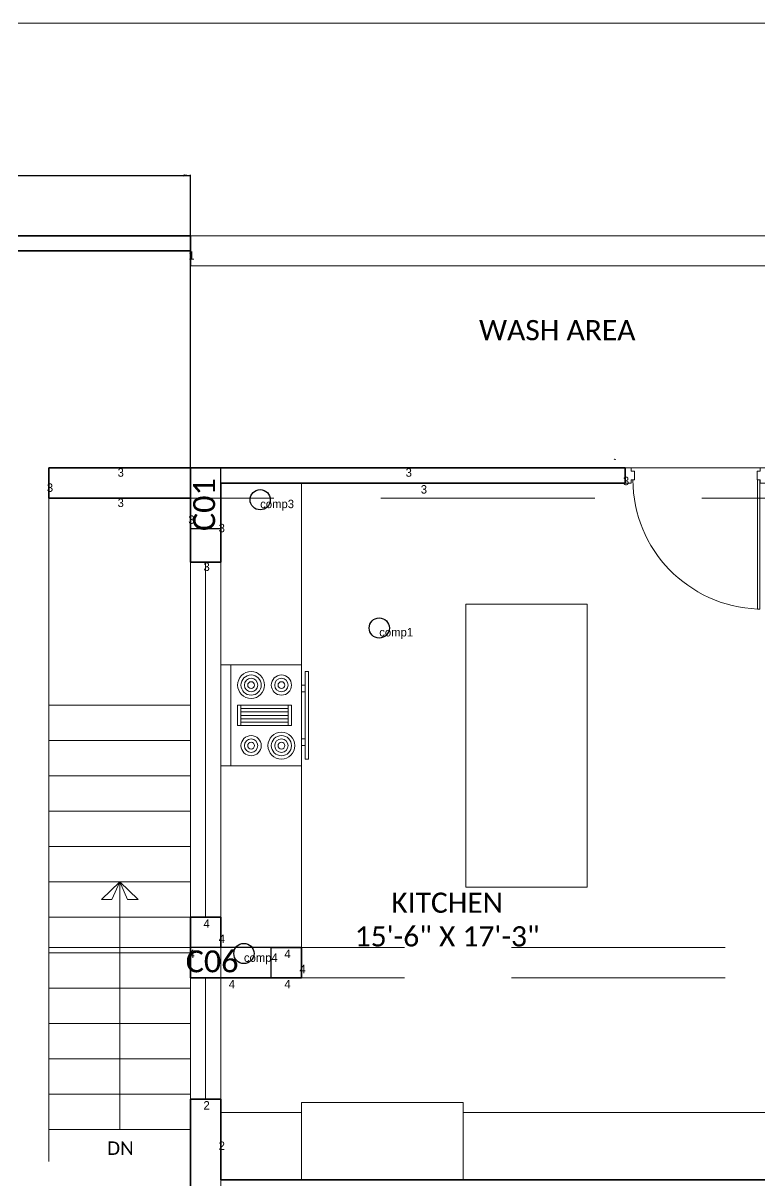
# Model space of a CAD drawing. Header units: inches. Extents: x -315739 to 316877, y 0 to 6478.
# Drawn here: x 314965 to 315183.6, y 6134.3 to 6478.2 of the extents above; entities that cross this region are included whole.
import ezdxf

# ---------------------------------------------------------------- set-up
doc = ezdxf.new("R2010")
doc.units = ezdxf.units.IN
doc.header["$LTSCALE"] = 5
doc.header["$MEASUREMENT"] = 0
doc.linetypes.add('DASHED', pattern=[19.05, 12.7, -6.35])
doc.layers.get('0').update_dxf_attribs({"lineweight": 0})
for name, color, linetype, lineweight in [('ANGLE SUPPORT', 7, 'Continuous', 30), ('AUTO', 252, 'Continuous', 5), ('BEAM', 1, 'DASHED', 9), ('COLUMN912', 7, 'Continuous', 30), ('DI02', 5, 'Continuous', 5), ('DOOR', 7, 'Continuous', 9), ('FUR', 32, 'Continuous', 18), ('PP-OUTER', 1, 'Continuous', 20), ('PROJECTION', 7, 'DASHED', 20), ('STAIR', 6, 'Continuous', 9), ('TC', 7, 'Continuous', 5), ('TEXT', 7, 'Continuous', 15), ('WALL', 7, 'Continuous', 35), ('WINDOW', 1, 'Continuous', 20)]:
    doc.layers.add(name, color=color, linetype=linetype, lineweight=lineweight)
doc.layers.add('COLUMN H', color=253, linetype='Continuous', lineweight=5, true_color=0xb0b0b0)
doc.layers.add('comp_debug_text', color=7, linetype='Continuous')
doc.styles.add('calibri', font='calibri')
doc.styles.add('rs', font='rs')
doc.dimstyles.get("Standard").update_dxf_attribs({"dimtxt": 2, "dimasz": 2, "dimexe": 1.25, "dimexo": 0.625, "dimgap": 1, "dimtad": 1, "dimdec": 1, "dimlunit": 4, "dimcen": 2.5, "dimclrd": 5, "dimclre": 5, "dimclrt": 5, "dimadec": 0, "dimazin": 0, "dimtfac": 1, "dimtmove": 0, "dimatfit": 3, "dimfxl": 0.25, "dimarcsym": 0})

# ---------------------------------------------------------------- blocks, each defined once
blk = doc.blocks.new('Range-Oven - 30 in top')
for p, q in [((0, -3), (30, -3)), ((12, -6), (18, -6)), ((13, -20), (13, -6)), ((14, -6), (14, -20)), ((15, -20), (15, -6)), ((16, -6), (16, -20)), ((17, -20), (17, -6)), ((18, -20), (12, -20)), ((6, -24), (6, -25)), ((8, -25), (8, -24)), ((22, -25), (22, -24)), ((24, -24), (24, -25))]:
    blk.add_line(p, q)
for points in [[(0, -24), (0, 0), (30, 0), (30, -24)], [(12, -21), (12, -5), (18, -5), (18, -21)], [(2, -26), (2, -25), (28, -25), (28, -26)]]:
    blk.add_lwpolyline(points, close=True)
for centre, radius in [((6, -9), 4), ((6, -9), 3), ((24, -9), 3), ((6, -9), 2), ((6, -9), 1), ((24, -9), 2), ((24, -9), 1), ((6, -18), 3), ((6, -18), 2), ((6, -18), 1), ((24, -18), 4), ((24, -18), 3), ((24, -18), 2), ((24, -18), 1)]:
    blk.add_circle(centre, radius)
blk = doc.blocks.new('A$C04F40293')
at = {"layer": 'DOOR', "color": 0, "lineweight": 9}
for p, q in [((39.33, 3.58), (39.33, 41.92)), ((39.33, 41.92), (40.02, 41.92)), ((40.02, 3.58), (40.02, 41.92)), ((0, 0), (42, 0))]:
    blk.add_line(p, q, dxfattribs=at)
at = {"layer": 'DOOR', "color": 0}
for p, q in [((1.85, 4.5), (0, 4.5)), ((0, 0), (0, 4.5)), ((1.85, 3.58), (1.85, 4.5)), ((2.77, 3.58), (1.85, 3.58)), ((2.77, 0.92), (2.77, 3.58)), ((39.23, 0.92), (39.23, 3.58)), ((39.23, 3.58), (40.15, 3.58)), ((40.15, 3.58), (40.15, 4.5)), ((40.15, 4.5), (42, 4.5)), ((42, 4.5), (42, 0)), ((1.85, 0), (1.85, 0.92)), ((1.85, 0.92), (2.77, 0.92)), ((40.15, 0.92), (39.23, 0.92)), ((40.15, 0), (40.15, 0.92)), ((0, 0), (1.85, 0)), ((42, 0), (40.15, 0))]:
    blk.add_line(p, q, dxfattribs=at)
at = {"layer": 'DOOR', "color": 0, "lineweight": 9}
blk.add_arc((40.91, 3.35), 38.6, 92.3483, 179.6623, dxfattribs=at)
blk = doc.blocks.new('*D13')
at = {"layer": 'DI02', "color": 5, "linetype": 'ByBlock', "lineweight": -2}
for p, q in [((314798.13, 6339.97), (314798.13, 6433.19)), ((314798.13, 6433.01), (314900.32, 6433.01)), ((314912.43, 6433.01), (315014.63, 6433.01)), ((315014.63, 6318.97), (315014.63, 6433.19))]:
    blk.add_line(p, q, dxfattribs=at)
for points in [[(314798.13, 6433.01), (314800.13, 6433.34), (314800.13, 6432.68)], [(315014.63, 6433.01), (315012.63, 6432.68), (315012.63, 6433.34)]]:
    blk.add_solid(points, dxfattribs=at)
at = {"layer": 'DI02', "color": 5, "linetype": 'Continuous', "lineweight": -2, "insert": (314906.38, 6433.01), "char_height": 2, "width": 10.1111, "attachment_point": 5, "style": 'rs'}
blk.add_mtext('18\'-1/2"', dxfattribs=at)
blk = doc.blocks.new('*X45')
at = {"color": 0}
for p, q in [((113.6, 341.5), (113.7, 341.6)), ((113.7, 341.4), (114.3, 342)), ((113.8, 341.4), (114.3, 341.8)), ((113.9, 341.3), (114.3, 341.7)), ((114, 341.2), (114.3, 341.5)), ((114.1, 341.1), (114.3, 341.3)), ((114.2, 341), (114.3, 341.1)), ((114.3, 340.9), (114.3, 340.9))]:
    blk.add_line(p, q, dxfattribs=at)
blk = doc.blocks.new('YTYTY')
at = {"layer": 'ANGLE SUPPORT', "xscale": 3.841952967066176, "yscale": 3.841952967066176, "rotation": 90}
for p in [(-4796.8, 111168.7), (-4792.3, 111168.8)]:
    blk.add_blockref('*X45', p, dxfattribs=at)

msp = doc.modelspace()

# ---------------------------------------------------------------- hatches: boundary and pattern name
at = {"layer": 'COLUMN H'}
h = msp.add_hatch(dxfattribs=at)
h.set_pattern_fill('AR-CONC', color=256, scale=0.25, style=0)
h.set_pattern_definition([])
h.paths.add_polyline_path([(315023.63, 6346.11), (315014.63, 6346.11), (315014.63, 6328.11), (315023.63, 6328.11)], flags=0)
h = msp.add_hatch(dxfattribs=at)
h.set_pattern_fill('AR-CONC', color=256, scale=0.25, style=0)
h.set_pattern_definition([])
h.paths.add_polyline_path([(315014.63, 6203.61), (315014.63, 6194.61), (315038.63, 6194.61), (315038.63, 6203.61)], flags=0)

# ---------------------------------------------------------------- linework, layer by layer
at = {"layer": 'BEAM'}
for p, q in [((315706.15, 6346.11), (315014.63, 6346.11)), ((315014.63, 6346.11), (315014.63, 5957.61)), ((315023.63, 6346.11), (315023.63, 5957.61)), ((315706.15, 6337.11), (315014.63, 6337.11)), ((315014.63, 6203.61), (315209.63, 6203.61)), ((315014.63, 6194.61), (315209.63, 6194.61))]:
    msp.add_line(p, q, dxfattribs=at)
at = {"layer": 'COLUMN912', "color": 7}
for points in [[(315023.63, 6346.11), (315014.63, 6346.11), (315014.63, 6328.11), (315023.63, 6328.11)], [(315014.63, 6203.61), (315014.63, 6194.61), (315038.63, 6194.61), (315038.63, 6203.61)]]:
    msp.add_lwpolyline(points, close=True, dxfattribs=at)
at = {"layer": 'debug', "color": 5}
for centre in [(315035.33, 6336.67), (315070.67, 6298.56), (315030.5, 6201.88)]:
    msp.add_circle(centre, 3, dxfattribs=at)
at = {"layer": 'FUR'}
for p, q in [((315047.63, 6341.61), (315047.63, 6203.61)), ((315096.38, 6221.61), (315096.38, 6305.61)), ((315132.38, 6305.61), (315096.38, 6305.61)), ((315132.38, 6221.61), (315132.38, 6305.61)), ((315132.38, 6221.61), (315096.38, 6221.61)), ((315047.63, 6157.61), (315047.63, 6134.61)), ((315047.63, 6157.61), (315095.63, 6157.61)), ((315095.63, 6157.61), (315095.63, 6134.61)), ((315023.63, 6154.61), (315047.63, 6154.61)), ((315095.63, 6154.61), (315205.13, 6154.61))]:
    msp.add_line(p, q, dxfattribs=at)
at = {"layer": 'PP-OUTER', "ltscale": 10}
msp.add_lwpolyline([(314746.3, 6478.25), (316876.8, 6478.25), (316876.8, 5818.73), (314746.3, 5818.73)], close=True, dxfattribs=at)
at = {"layer": 'PROJECTION'}
for p, q in [((315014.63, 6346.11), (315014.63, 6415.11)), ((314972.63, 6203.61), (314972.63, 5948.61)), ((315014.63, 6203.61), (314972.63, 6203.61))]:
    msp.add_line(p, q, dxfattribs=at)
at = {"layer": 'STAIR', "linetype": 'Continuous'}
for p, q in [((314972.63, 6346.11), (314972.63, 6149.61)), ((315014.63, 6346.11), (314972.63, 6346.11)), ((315014.63, 6275.61), (314972.63, 6275.61)), ((315014.63, 6265.11), (314972.63, 6265.11)), ((315014.63, 6254.61), (314972.63, 6254.61)), ((315014.63, 6244.11), (314972.63, 6244.11)), ((315014.63, 6233.61), (314972.63, 6233.61)), ((315014.63, 6223.11), (314972.63, 6223.11)), ((315014.63, 6212.61), (314972.63, 6212.61)), ((315014.63, 6202.11), (314972.63, 6202.11)), ((315014.63, 6191.61), (314972.63, 6191.61)), ((315014.63, 6181.11), (314972.63, 6181.11)), ((315014.63, 6170.61), (314972.63, 6170.61)), ((315014.63, 6160.11), (314972.63, 6160.11)), ((315014.63, 6149.61), (314972.63, 6149.61))]:
    msp.add_line(p, q, dxfattribs=at)
for points in [[(314993.63, 6223.11), (314988.18, 6217.93), (314991.29, 6217.93), (314993.63, 6223.11)], [(314993.63, 6223.11), (314993.63, 6149.61)], [(314993.63, 6223.11), (314999.08, 6217.93), (314995.97, 6217.93), (314993.63, 6223.11)]]:
    msp.add_lwpolyline(points, dxfattribs=at)
at = {"layer": 'WALL'}
for p, q in [((314798.13, 6415.11), (315014.63, 6415.11)), ((315014.63, 6406.11), (315014.63, 6415.11)), ((314802.63, 6410.61), (315014.63, 6410.61)), ((314972.63, 6337.11), (314972.63, 6346.11)), ((315014.63, 6346.11), (314972.63, 6346.11)), ((315014.63, 6318.16), (315014.63, 6346.11)), ((315143.63, 6346.11), (315014.63, 6346.11)), ((315143.63, 6341.61), (315143.63, 6346.11)), ((315023.63, 6341.61), (315023.63, 6318.16)), ((315143.63, 6341.61), (315023.63, 6341.61)), ((315014.63, 6337.11), (314972.63, 6337.11)), ((315023.63, 6318.16), (315014.63, 6318.16)), ((315014.63, 6212.61), (315014.63, 6194.61)), ((315023.63, 6212.61), (315014.63, 6212.61)), ((315023.63, 6212.61), (315023.63, 6203.61)), ((315038.63, 6203.61), (315047.63, 6203.61)), ((315047.63, 6203.61), (315047.63, 6194.61)), ((315014.63, 6194.61), (315038.63, 6194.61)), ((315047.63, 6194.61), (315038.63, 6194.61)), ((315014.63, 6158.61), (315014.63, 5957.61)), ((315023.63, 6158.61), (315014.63, 6158.61)), ((315023.63, 6158.61), (315023.63, 6134.61)), ((315023.63, 6134.61), (315205.13, 6134.61))]:
    msp.add_line(p, q, dxfattribs=at)
at = {"layer": 'WALL', "color": 8, "lineweight": 9}
for p, q in [((315697.15, 6415.11), (315014.63, 6415.11)), ((315697.15, 6406.11), (315014.63, 6406.11))]:
    msp.add_line(p, q, dxfattribs=at)
at = {"layer": 'WINDOW', "linetype": 'Continuous'}
for p, q in [((315014.63, 6212.61), (315014.63, 6318.16)), ((315023.63, 6212.61), (315023.63, 6318.16)), ((315023.63, 6158.61), (315023.63, 6194.61))]:
    msp.add_line(p, q, dxfattribs=at)
for points in [[(315019.13, 6318.16), (315019.13, 6212.61)], [(315023.63, 6158.61), (315014.63, 6158.61), (315014.63, 6194.61)]]:
    msp.add_lwpolyline(points, dxfattribs=at)
at = {"layer": 'WINDOW', "linetype": 'DASHED'}
msp.add_lwpolyline([(315019.13, 6194.61), (315019.13, 6158.61)], dxfattribs=at)

# ---------------------------------------------------------------- block references
at = {"layer": 'ANGLE SUPPORT', "lineweight": 30, "xscale": -0.0363635679405495, "yscale": 0.0363635679405495, "rotation": 179.9999999999998}
msp.add_blockref('YTYTY', (315362.62, 10407.11), dxfattribs=at)
msp.add_blockref('YTYTY', (315362.62, 10407.11), dxfattribs=at)
at = {"layer": 'AUTO', "lineweight": 5, "xscale": -1, "rotation": 89.99999999999996}
msp.add_blockref('Range-Oven - 30 in top', (315023.63, 6287.61), dxfattribs=at)
at = {"layer": 'DOOR', "color": 7, "xscale": -1, "rotation": 180}
msp.add_blockref('A$C04F40293', (315143.63, 6346.11), dxfattribs=at)

# ---------------------------------------------------------------- texts
at = {"layer": 'comp_debug_text', "char_height": 2.5, "attachment_point": 1}
for s, insert in [('1', (315014, 6410.5)), ('3', (314993, 6346)), ('3', (315078.5, 6346)), ('3', (315143, 6343.5)), ('3', (314972, 6341.5)), ('3', (315083, 6341)), ('3', (314993, 6337)), ('3', (315014, 6332)), ('3', (315023, 6329.5)), ('3', (315018.5, 6318)), ('4', (315018.5, 6212)), ('4', (315023, 6207.5)), ('4', (315014, 6203)), ('4', (315042.5, 6203)), ('4', (315047, 6198.5)), ('4', (315026, 6194)), ('4', (315042.5, 6194)), ('2', (315018.5, 6158)), ('2', (315023, 6146))]:
    msp.add_mtext(s, dxfattribs=dict(at, insert=insert))
at = {"layer": 'debug', "char_height": 2.5, "attachment_point": 1}
for s, insert in [('comp3', (315035.33, 6336.67)), ('comp1', (315070.67, 6298.56)), ('comp4', (315030.5, 6201.88))]:
    msp.add_mtext(s, dxfattribs=dict(at, insert=insert))
at = {"layer": 'TC', "insert": (315015.44, 6327.37), "char_height": 6.5, "width": 11.5556, "attachment_point": 1, "rotation": 90, "style": 'calibri'}
msp.add_mtext(' C01', dxfattribs=at)
at = {"layer": 'TC', "insert": (315013.22, 6202.78), "char_height": 6.5, "width": 13, "attachment_point": 1, "style": 'calibri'}
msp.add_mtext(' C06', dxfattribs=at)
at = {"layer": 'TEXT', "style": 'calibri'}
for s, insert, char_height, width, attachment_point in [('WASH AREA ', (315146.73, 6390.05), 6, 48.5, 3), ('DN', (314989.91, 6146.03), 4, 5.7778, 1)]:
    msp.add_mtext(s, dxfattribs=dict(at, insert=insert, char_height=char_height, width=width, attachment_point=attachment_point))
at = {"layer": 'TEXT', "color": 0, "lineweight": 5, "insert": (315060, 6219.96), "char_height": 6, "width": 61.6667, "attachment_point": 1, "style": 'calibri'}
msp.add_mtext('\\pxqc;KITCHEN\\P15\'-6" X 17\'-3"', dxfattribs=at)

# ---------------------------------------------------------------- dimensions: what is measured, and where the dimension line sits
at = {"layer": 'DI02'}
dim = msp.add_linear_dim(base=(315014.63, 6433.01), p1=(314798.13, 6339.91), p2=(315014.63, 6318.91), dimstyle='Standard', dxfattribs=at)
dim.commit()
dim.dimension.update_dxf_attribs({"geometry": '*D13', "text_midpoint": (314906.38, 6433.01)})

doc.saveas('drawing.dxf')
